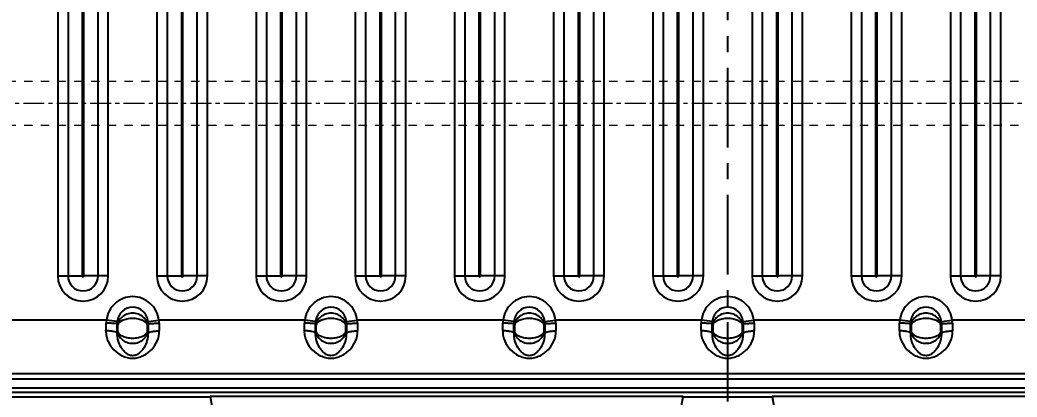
# Model space of a CAD drawing. Header units: millimetres. Extents: x 4797 to 6967, y -10922 to -3169.
# Drawn here: x 5424.9 to 5606.8, y -5954.5 to -5885.8 of the extents above; entities that cross this region are included whole.
import ezdxf

# ---------------------------------------------------------------- set-up
doc = ezdxf.new("R2010")
doc.units = ezdxf.units.MM
doc.header["$LTSCALE"] = 16.335
doc.header["$PDMODE"] = 3
doc.header["$PDSIZE"] = 0.3125
doc.linetypes.add('CENTER', pattern=[0.6, 0.375, -0.075, 0.075, -0.075])
doc.linetypes.add('HIDDEN', pattern=[0.2, 0.1, -0.1])
doc.layers.get('0').update_dxf_attribs({"linetype": 'CONTINUOUS'})
doc.layers.get('Defpoints').update_dxf_attribs({"linetype": 'CONTINUOUS'})
doc.layers.add('cool', color=153, linetype='HIDDEN', lineweight=9)
doc.styles.get("Standard").update_dxf_attribs({"font": 'txt', "width": 0.8})
doc.dimstyles.new('ISO-25', dxfattribs={"dimtxt": 8, "dimasz": 6, "dimexe": 0, "dimexo": 0, "dimgap": 0, "dimtad": 1, "dimdsep": 46, "dimtxsty": 'Standard', "dimcen": 0, "dimclrd": 4, "dimclre": 4, "dimclrt": 6, "dimazin": 0, "dimtfac": 1, "dimtofl": 0, "dimtmove": 0, "dimatfit": 3, "dimfxl": 0, "dimarcsym": 0})

# ---------------------------------------------------------------- blocks, each defined once
blk = doc.blocks.new('147')
at = {"layer": 'cool', "ltscale": 0.932966}
for p, q in [((229.57, -3849.57), (-211.77, -3849.57)), ((229.57, -3857.57), (-211.77, -3857.57))]:
    blk.add_line(p, q, dxfattribs=at)
at = {"layer": 'cool', "color": 1, "linetype": 'CENTER', "ltscale": 0.621977}
blk.add_line((243.9, -3853.57), (-226.1, -3853.57), dxfattribs=at)
blk = doc.blocks.new('*D149')
at = {"color": 4, "lineweight": -2}
for p, q in [((5580.38, -5964.99), (5770.74, -5964.99)), ((5770.74, -5964.99), (5782.74, -5966.99)), ((5782.74, -5966.99), (5805.14, -5966.99))]:
    blk.add_line(p, q, dxfattribs=at)
at = {"layer": 'Defpoints', "color": 0}
for p in [(5553.98, -5857.99), (5580.38, -5964.99), (5794.74, -5966.99)]:
    blk.add_point(p, dxfattribs=at)
at = {"color": 6, "insert": (5799.94, -5963.99), "char_height": 6, "attachment_point": 5}
blk.add_mtext('107', dxfattribs=at)
blk = doc.blocks.new('*D211')
at = {"color": 4, "lineweight": -2}
blk.add_line((5741.1, -5982.99), (5805.94, -5982.99), dxfattribs=at)
at = {"layer": 'Defpoints', "color": 0}
for p in [(5553.98, -5857.99), (5741.1, -5982.99), (5794.74, -5982.99)]:
    blk.add_point(p, dxfattribs=at)
at = {"color": 6, "insert": (5800.34, -5979.99), "char_height": 6, "attachment_point": 5}
blk.add_mtext('125', dxfattribs=at)
blk = doc.blocks.new('*D212')
at = {"color": 4, "lineweight": -2}
blk.add_line((5767.78, -6017.99), (5805.14, -6017.99), dxfattribs=at)
at = {"layer": 'Defpoints', "color": 0}
for p in [(5553.98, -5857.99), (5767.78, -6017.99), (5794.74, -6017.99)]:
    blk.add_point(p, dxfattribs=at)
at = {"color": 6, "insert": (5799.94, -6014.99), "char_height": 6, "attachment_point": 5}
blk.add_mtext('160', dxfattribs=at)
blk = doc.blocks.new('*D150')
at = {"color": 4, "lineweight": -2}
blk.add_line((5553.98, -6028.41), (5553.98, -6056.21), dxfattribs=at)
at = {"layer": 'Defpoints', "color": 0}
for p in [(5553.98, -5857.99), (5553.98, -6028.41), (5553.98, -6053.81)]:
    blk.add_point(p, dxfattribs=at)
at = {"color": 6, "insert": (5550.98, -6055.01), "char_height": 6, "attachment_point": 5, "rotation": 90}
blk.add_mtext('0', dxfattribs=at)
blk = doc.blocks.new('*D151')
at = {"color": 4, "lineweight": -2}
blk.add_line((5575.98, -5969.39), (5575.98, -6061.81), dxfattribs=at)
at = {"layer": 'Defpoints', "color": 0}
for p in [(5553.98, -5857.99), (5575.98, -5969.39), (5575.98, -6053.81)]:
    blk.add_point(p, dxfattribs=at)
at = {"color": 6, "insert": (5572.98, -6057.81), "char_height": 6, "attachment_point": 5, "rotation": 90}
blk.add_mtext('22', dxfattribs=at)
blk = doc.blocks.new('*D152')
at = {"color": 4, "lineweight": -2}
blk.add_line((5635.98, -5969.39), (5635.98, -6061.81), dxfattribs=at)
at = {"layer": 'Defpoints', "color": 0}
for p in [(5553.98, -5857.99), (5635.98, -5969.39), (5635.98, -6053.81)]:
    blk.add_point(p, dxfattribs=at)
at = {"color": 6, "insert": (5632.98, -6057.81), "char_height": 6, "attachment_point": 5, "rotation": 90}
blk.add_mtext('82', dxfattribs=at)
blk = doc.blocks.new('*D153')
at = {"color": 4, "lineweight": -2}
blk.add_line((5703.98, -5967.89), (5703.98, -6064.21), dxfattribs=at)
at = {"layer": 'Defpoints', "color": 0}
for p in [(5553.98, -5857.99), (5703.98, -5967.89), (5703.98, -6053.81)]:
    blk.add_point(p, dxfattribs=at)
at = {"color": 6, "insert": (5700.98, -6059.01), "char_height": 6, "attachment_point": 5, "rotation": 90}
blk.add_mtext('150', dxfattribs=at)
blk = doc.blocks.new('*D213')
at = {"color": 4, "lineweight": -2}
blk.add_line((5758.98, -6014.88), (5758.98, -6065.81), dxfattribs=at)
at = {"layer": 'Defpoints', "color": 0}
for p in [(5553.98, -5857.99), (5758.98, -6014.88), (5758.98, -6053.81)]:
    blk.add_point(p, dxfattribs=at)
at = {"color": 6, "insert": (5755.98, -6059.81), "char_height": 6, "attachment_point": 5, "rotation": 90}
blk.add_mtext('205', dxfattribs=at)
blk = doc.blocks.new('*D172')
at = {"color": 4, "lineweight": -2}
blk.add_line((5342.38, -5900.99), (5305.23, -5900.99), dxfattribs=at)
at = {"layer": 'Defpoints', "color": 0}
for p in [(5553.98, -5857.99), (5313.23, -5900.99), (5342.38, -5900.99)]:
    blk.add_point(p, dxfattribs=at)
at = {"color": 6, "insert": (5309.23, -5897.99), "char_height": 6, "attachment_point": 5}
blk.add_mtext('43', dxfattribs=at)
blk = doc.blocks.new('*D173')
at = {"color": 4, "lineweight": -2}
blk.add_line((5373.08, -5927.99), (5306.03, -5927.99), dxfattribs=at)
at = {"layer": 'Defpoints', "color": 0}
for p in [(5553.98, -5857.99), (5313.23, -5927.99), (5373.08, -5927.99)]:
    blk.add_point(p, dxfattribs=at)
at = {"color": 6, "insert": (5309.63, -5924.99), "char_height": 6, "attachment_point": 5}
blk.add_mtext('70', dxfattribs=at)
blk = doc.blocks.new('*D174')
at = {"color": 4, "lineweight": -2}
for p, q in [((5337.23, -5964.99), (5325.23, -5966.99)), ((5527.58, -5964.99), (5337.23, -5964.99)), ((5325.23, -5966.99), (5302.83, -5966.99))]:
    blk.add_line(p, q, dxfattribs=at)
at = {"layer": 'Defpoints', "color": 0}
for p in [(5553.98, -5857.99), (5527.58, -5964.99), (5313.23, -5966.99)]:
    blk.add_point(p, dxfattribs=at)
at = {"color": 6, "insert": (5308.03, -5963.99), "char_height": 6, "attachment_point": 5}
blk.add_mtext('107', dxfattribs=at)
blk = doc.blocks.new('*D175')
at = {"color": 4, "lineweight": -2}
blk.add_line((5366.87, -5982.99), (5302.03, -5982.99), dxfattribs=at)
at = {"layer": 'Defpoints', "color": 0}
for p in [(5553.98, -5857.99), (5313.23, -5982.99), (5366.87, -5982.99)]:
    blk.add_point(p, dxfattribs=at)
at = {"color": 6, "insert": (5307.63, -5979.99), "char_height": 6, "attachment_point": 5}
blk.add_mtext('125', dxfattribs=at)
blk = doc.blocks.new('*D176')
at = {"color": 4, "lineweight": -2}
blk.add_line((5340.18, -6017.99), (5302.83, -6017.99), dxfattribs=at)
at = {"layer": 'Defpoints', "color": 0}
for p in [(5553.98, -5857.99), (5313.23, -6017.99), (5340.18, -6017.99)]:
    blk.add_point(p, dxfattribs=at)
at = {"color": 6, "insert": (5308.03, -6014.99), "char_height": 6, "attachment_point": 5}
blk.add_mtext('160', dxfattribs=at)
blk = doc.blocks.new('*D177')
at = {"color": 4, "lineweight": -2}
for p, q in [((5531.98, -5969.39), (5531.98, -6029.81)), ((5531.98, -6029.81), (5531.98, -6041.81)), ((5531.98, -6041.81), (5531.98, -6061.81))]:
    blk.add_line(p, q, dxfattribs=at)
at = {"layer": 'Defpoints', "color": 0}
for p in [(5553.98, -5857.99), (5531.98, -5969.39), (5531.98, -6053.81)]:
    blk.add_point(p, dxfattribs=at)
at = {"color": 6, "insert": (5528.98, -6057.81), "char_height": 6, "attachment_point": 5, "rotation": 90}
blk.add_mtext('22', dxfattribs=at)
blk = doc.blocks.new('*D178')
at = {"color": 4, "lineweight": -2}
for p, q in [((5471.98, -5969.39), (5471.98, -6029.81)), ((5471.98, -6029.81), (5471.98, -6041.81)), ((5471.98, -6041.81), (5471.98, -6061.81))]:
    blk.add_line(p, q, dxfattribs=at)
at = {"layer": 'Defpoints', "color": 0}
for p in [(5553.98, -5857.99), (5471.98, -5969.39), (5471.98, -6053.81)]:
    blk.add_point(p, dxfattribs=at)
at = {"color": 6, "insert": (5468.98, -6057.81), "char_height": 6, "attachment_point": 5, "rotation": 90}
blk.add_mtext('82', dxfattribs=at)
blk = doc.blocks.new('*D179')
at = {"color": 4, "lineweight": -2}
blk.add_line((5403.98, -5967.89), (5403.98, -6064.21), dxfattribs=at)
at = {"layer": 'Defpoints', "color": 0}
for p in [(5553.98, -5857.99), (5403.98, -5967.89), (5403.98, -6053.81)]:
    blk.add_point(p, dxfattribs=at)
at = {"color": 6, "insert": (5400.98, -6059.01), "char_height": 6, "attachment_point": 5, "rotation": 90}
blk.add_mtext('150', dxfattribs=at)
blk = doc.blocks.new('*D180')
at = {"color": 4, "lineweight": -2}
for p, q in [((5377.48, -5887.39), (5377.48, -6029.81)), ((5377.48, -6029.81), (5375.98, -6041.81)), ((5375.98, -6041.81), (5375.98, -6071.41))]:
    blk.add_line(p, q, dxfattribs=at)
at = {"layer": 'Defpoints', "color": 0}
for p in [(5553.98, -5857.99), (5377.48, -5887.39), (5375.98, -6053.81)]:
    blk.add_point(p, dxfattribs=at)
at = {"color": 6, "insert": (5372.98, -6062.61), "char_height": 6, "attachment_point": 5, "rotation": 90}
blk.add_mtext('176.5', dxfattribs=at)
blk = doc.blocks.new('*D181')
at = {"color": 4, "lineweight": -2}
blk.add_line((5348.98, -6014.88), (5348.98, -6065.81), dxfattribs=at)
at = {"layer": 'Defpoints', "color": 0}
for p in [(5553.98, -5857.99), (5348.98, -6014.88), (5348.98, -6053.81)]:
    blk.add_point(p, dxfattribs=at)
at = {"color": 6, "insert": (5345.98, -6059.81), "char_height": 6, "attachment_point": 5, "rotation": 90}
blk.add_mtext('205', dxfattribs=at)
blk = doc.blocks.new('*D182')
at = {"color": 4, "lineweight": -2}
for p, q in [((5325.05, -5954.47), (5296.25, -5954.47)), ((5337.05, -5963.49), (5325.05, -5954.47)), ((5399.58, -5963.49), (5337.05, -5963.49))]:
    blk.add_line(p, q, dxfattribs=at)
at = {"layer": 'Defpoints', "color": 0}
for p in [(5553.98, -5857.99), (5313.05, -5954.47), (5399.58, -5963.49)]:
    blk.add_point(p, dxfattribs=at)
at = {"color": 6, "insert": (5304.65, -5951.47), "char_height": 6, "attachment_point": 5}
blk.add_mtext('105.5', dxfattribs=at)
blk = doc.blocks.new('*D183')
at = {"color": 4, "lineweight": -2}
for p, q in [((5771.06, -5963.49), (5783.06, -5957.64)), ((5783.06, -5957.64), (5811.86, -5957.64)), ((5708.38, -5963.49), (5771.06, -5963.49))]:
    blk.add_line(p, q, dxfattribs=at)
at = {"layer": 'Defpoints', "color": 0}
for p in [(5553.98, -5857.99), (5795.06, -5957.64), (5708.38, -5963.49)]:
    blk.add_point(p, dxfattribs=at)
at = {"color": 6, "insert": (5803.46, -5954.64), "char_height": 6, "attachment_point": 5}
blk.add_mtext('105.5', dxfattribs=at)
blk = doc.blocks.new('*D200')
at = {"color": 4, "lineweight": -2}
blk.add_line((5765.59, -5900.99), (5802.74, -5900.99), dxfattribs=at)
at = {"layer": 'Defpoints', "color": 0}
for p in [(5553.98, -5857.99), (5765.59, -5900.99), (5794.74, -5900.99)]:
    blk.add_point(p, dxfattribs=at)
at = {"color": 6, "insert": (5798.74, -5897.99), "char_height": 6, "attachment_point": 5}
blk.add_mtext('43', dxfattribs=at)
blk = doc.blocks.new('*D201')
at = {"color": 4, "lineweight": -2}
blk.add_line((5734.88, -5927.99), (5801.94, -5927.99), dxfattribs=at)
at = {"layer": 'Defpoints', "color": 0}
for p in [(5553.98, -5857.99), (5734.88, -5927.99), (5794.74, -5927.99)]:
    blk.add_point(p, dxfattribs=at)
at = {"color": 6, "insert": (5798.34, -5924.99), "char_height": 6, "attachment_point": 5}
blk.add_mtext('70', dxfattribs=at)
blk = doc.blocks.new('*D202')
at = {"color": 4, "lineweight": -2}
for p, q in [((5730.48, -5887.39), (5730.48, -6029.81)), ((5730.48, -6029.81), (5731.98, -6041.81)), ((5731.98, -6041.81), (5731.98, -6071.41))]:
    blk.add_line(p, q, dxfattribs=at)
at = {"layer": 'Defpoints', "color": 0}
for p in [(5553.98, -5857.99), (5730.48, -5887.39), (5731.98, -6053.81)]:
    blk.add_point(p, dxfattribs=at)
at = {"color": 6, "insert": (5728.98, -6062.61), "char_height": 6, "attachment_point": 5, "rotation": 90}
blk.add_mtext('176.5', dxfattribs=at)

msp = doc.modelspace()

# ---------------------------------------------------------------- linework, layer by layer
at = {"color": 1, "linetype": 'CENTER', "ltscale": 2.363515}
msp.add_line((5553.984, -6047.99), (5553.984, -5667.99), dxfattribs=at)
at = {"color": 7, "linetype": 'Continuous'}
for p, q in [((5431.793, -5788.732), (5431.793, -5932.447)), ((5433.658, -5788.732), (5433.658, -5932.447)), ((5436.256, -5788.732), (5436.256, -5932.447)), ((5436.543, -5932.447), (5436.543, -5788.732)), ((5439.141, -5932.447), (5439.141, -5788.732)), ((5441.005, -5932.447), (5441.005, -5788.732)), ((5449.883, -5788.732), (5449.883, -5932.447)), ((5451.748, -5788.732), (5451.748, -5932.447)), ((5454.346, -5788.732), (5454.346, -5932.447)), ((5454.633, -5932.447), (5454.633, -5788.732)), ((5457.231, -5932.447), (5457.231, -5788.732)), ((5459.095, -5932.447), (5459.095, -5788.732)), ((5467.973, -5788.732), (5467.973, -5932.447)), ((5469.838, -5788.732), (5469.838, -5932.447)), ((5472.436, -5788.732), (5472.436, -5932.447)), ((5472.723, -5932.447), (5472.723, -5788.732)), ((5475.321, -5932.447), (5475.321, -5788.732)), ((5477.185, -5932.447), (5477.185, -5788.732)), ((5486.063, -5788.732), (5486.063, -5932.447)), ((5487.928, -5788.732), (5487.928, -5932.447)), ((5490.526, -5788.732), (5490.526, -5932.447)), ((5490.813, -5932.447), (5490.813, -5788.732)), ((5493.411, -5932.447), (5493.411, -5788.732)), ((5495.275, -5932.447), (5495.275, -5788.732)), ((5504.153, -5788.732), (5504.153, -5932.447)), ((5506.018, -5788.732), (5506.018, -5932.447)), ((5508.616, -5788.732), (5508.616, -5932.447)), ((5508.903, -5932.447), (5508.903, -5788.732)), ((5511.501, -5932.447), (5511.501, -5788.732)), ((5513.365, -5932.447), (5513.365, -5788.732)), ((5522.243, -5788.732), (5522.243, -5932.447)), ((5524.108, -5788.732), (5524.108, -5932.447)), ((5526.706, -5788.732), (5526.706, -5932.447)), ((5526.993, -5932.447), (5526.993, -5788.732)), ((5529.591, -5932.447), (5529.591, -5788.732)), ((5531.455, -5932.447), (5531.455, -5788.732)), ((5540.333, -5788.732), (5540.333, -5932.447)), ((5542.198, -5788.732), (5542.198, -5932.447)), ((5544.796, -5788.732), (5544.796, -5932.447)), ((5545.083, -5932.447), (5545.083, -5788.732)), ((5547.681, -5932.447), (5547.681, -5788.732)), ((5549.545, -5932.447), (5549.545, -5788.732)), ((5558.423, -5788.732), (5558.423, -5932.447)), ((5560.288, -5788.732), (5560.288, -5932.447)), ((5562.886, -5788.732), (5562.886, -5932.447)), ((5563.173, -5932.447), (5563.173, -5788.732)), ((5565.771, -5932.447), (5565.771, -5788.732)), ((5567.635, -5932.447), (5567.635, -5788.732)), ((5576.513, -5788.732), (5576.513, -5932.447)), ((5578.378, -5788.732), (5578.378, -5932.447)), ((5580.976, -5788.732), (5580.976, -5932.447)), ((5581.263, -5932.447), (5581.263, -5788.732)), ((5583.861, -5932.447), (5583.861, -5788.732)), ((5585.725, -5932.447), (5585.725, -5788.732)), ((5594.603, -5788.732), (5594.603, -5932.447)), ((5596.468, -5788.732), (5596.468, -5932.447)), ((5599.066, -5788.732), (5599.066, -5932.447)), ((5599.353, -5932.447), (5599.353, -5788.732)), ((5601.951, -5932.447), (5601.951, -5788.732)), ((5603.815, -5932.447), (5603.815, -5788.732)), ((5431.793, -5932.447), (5436.256, -5932.447)), ((5441.005, -5932.447), (5436.543, -5932.447)), ((5449.883, -5932.447), (5454.346, -5932.447)), ((5459.095, -5932.447), (5454.633, -5932.447)), ((5467.973, -5932.447), (5472.436, -5932.447)), ((5477.185, -5932.447), (5472.723, -5932.447)), ((5486.063, -5932.447), (5490.526, -5932.447)), ((5495.275, -5932.447), (5490.813, -5932.447)), ((5504.153, -5932.447), (5508.616, -5932.447)), ((5513.365, -5932.447), (5508.903, -5932.447)), ((5522.243, -5932.447), (5526.706, -5932.447)), ((5531.455, -5932.447), (5526.993, -5932.447)), ((5540.333, -5932.447), (5544.796, -5932.447)), ((5549.545, -5932.447), (5545.083, -5932.447)), ((5558.423, -5932.447), (5562.886, -5932.447)), ((5567.635, -5932.447), (5563.173, -5932.447)), ((5576.513, -5932.447), (5580.976, -5932.447)), ((5585.725, -5932.447), (5581.263, -5932.447)), ((5594.603, -5932.447), (5599.066, -5932.447)), ((5603.815, -5932.447), (5599.353, -5932.447)), ((5440.652, -5940.514), (5404.458, -5940.514)), ((5442.63, -5940.78), (5440.652, -5940.514)), ((5442.713, -5941.474), (5442.607, -5941.19)), ((5442.713, -5941.474), (5442.713, -5942.515)), ((5448.281, -5941.19), (5448.176, -5941.474)), ((5448.176, -5942.515), (5448.176, -5941.474)), ((5448.258, -5940.78), (5450.237, -5940.514)), ((5476.832, -5940.514), (5450.237, -5940.514)), ((5478.81, -5940.78), (5476.832, -5940.514)), ((5478.893, -5941.474), (5478.787, -5941.19)), ((5478.893, -5941.474), (5478.893, -5942.515)), ((5484.461, -5941.19), (5484.356, -5941.474)), ((5484.356, -5942.515), (5484.356, -5941.474)), ((5484.438, -5940.78), (5486.417, -5940.514)), ((5513.012, -5940.514), (5486.417, -5940.514)), ((5514.99, -5940.78), (5513.012, -5940.514)), ((5515.073, -5941.474), (5514.967, -5941.19)), ((5515.073, -5941.474), (5515.073, -5942.515)), ((5520.641, -5941.19), (5520.536, -5941.474)), ((5520.536, -5942.515), (5520.536, -5941.474)), ((5520.618, -5940.78), (5522.597, -5940.514)), ((5549.192, -5940.514), (5522.597, -5940.514)), ((5551.17, -5940.78), (5549.192, -5940.514)), ((5551.253, -5941.474), (5551.147, -5941.19)), ((5551.253, -5941.474), (5551.253, -5942.515)), ((5556.821, -5941.19), (5556.716, -5941.474)), ((5556.716, -5942.515), (5556.716, -5941.474)), ((5556.798, -5940.78), (5558.777, -5940.514)), ((5585.372, -5940.514), (5558.777, -5940.514)), ((5587.35, -5940.78), (5585.372, -5940.514)), ((5587.433, -5941.474), (5587.327, -5941.19)), ((5587.433, -5941.474), (5587.433, -5942.515)), ((5593.001, -5941.19), (5592.896, -5941.474)), ((5592.896, -5942.515), (5592.896, -5941.474)), ((5592.978, -5940.78), (5594.957, -5940.514)), ((5621.552, -5940.514), (5594.957, -5940.514)), ((5442.589, -5942.848), (5442.713, -5942.515)), ((5448.176, -5942.515), (5448.3, -5942.848)), ((5478.769, -5942.848), (5478.893, -5942.515)), ((5484.356, -5942.515), (5484.48, -5942.848)), ((5514.949, -5942.848), (5515.073, -5942.515)), ((5520.536, -5942.515), (5520.66, -5942.848)), ((5551.129, -5942.848), (5551.253, -5942.515)), ((5556.716, -5942.515), (5556.84, -5942.848)), ((5587.309, -5942.848), (5587.433, -5942.515)), ((5592.896, -5942.515), (5593.02, -5942.848)), ((5411.402, -5950.222), (5696.567, -5950.222)), ((5696.013, -5951.266), (5411.956, -5951.266)), ((5411.956, -5952.859), (5696.013, -5952.859)), ((5696.576, -5953.697), (5411.392, -5953.697)), ((5411.484, -5954.493), (5459.602, -5954.493)), ((5459.59, -5954.422), (5460.62, -5960.267)), ((5545.878, -5954.422), (5459.59, -5954.422)), ((5544.848, -5960.267), (5545.878, -5954.422)), ((5545.866, -5954.493), (5562.103, -5954.493)), ((5648.379, -5954.422), (5562.09, -5954.422)), ((5562.09, -5954.422), (5563.121, -5960.267))]:
    msp.add_line(p, q, dxfattribs=at)
for centre, radius, start, end in [((5436.399, -5932.447), 4.606, 180, 360), ((5436.399, -5932.447), 2.741, 180, 0), ((5436.399, -5932.447), 0.144, 180, 0), ((5454.489, -5932.447), 4.606, 180, 360), ((5454.489, -5932.447), 2.741, 180, 0), ((5454.489, -5932.447), 0.144, 180, 0), ((5472.579, -5932.447), 4.606, 180, 360), ((5472.579, -5932.447), 2.741, 180, 0), ((5472.579, -5932.447), 0.144, 180, 0), ((5490.669, -5932.447), 4.606, 180, 360), ((5490.669, -5932.447), 2.741, 180, 0), ((5490.669, -5932.447), 0.144, 180, 0), ((5508.759, -5932.447), 4.606, 180, 360), ((5508.759, -5932.447), 2.741, 180, 0), ((5508.759, -5932.447), 0.144, 180, 0), ((5526.849, -5932.447), 4.606, 180, 360), ((5526.849, -5932.447), 2.741, 180, 0), ((5526.849, -5932.447), 0.144, 180, 0), ((5544.939, -5932.447), 4.606, 180, 360), ((5544.939, -5932.447), 2.741, 180, 0), ((5544.939, -5932.447), 0.144, 180, 0), ((5563.029, -5932.447), 4.606, 180, 360), ((5563.029, -5932.447), 2.741, 180, 0), ((5563.029, -5932.447), 0.144, 180, 0), ((5581.119, -5932.447), 4.606, 180, 360), ((5581.119, -5932.447), 2.741, 180, 0), ((5581.119, -5932.447), 0.144, 180, 0), ((5599.209, -5932.447), 4.606, 180, 360), ((5599.209, -5932.447), 2.741, 180, 0), ((5599.209, -5932.447), 0.144, 180, 0), ((5347.356, -5940.534), 93.25, 358.81693, 359.66604), ((5444.273, -5941.102), 3.668, 170.78524, 179.62607), ((5308.432, -5940.539), 134.177, 359.01385, 359.72197), ((5445.987, -5941.174), 3.38, 173.3061, 180.26867), ((5444.899, -5941.175), 3.383, 359.73438, 6.6916), ((5582.466, -5940.539), 134.186, 180.27806, 180.98612), ((5446.614, -5941.102), 3.669, 0.37559, 9.2131), ((5543.539, -5940.534), 93.257, 180.33394, 181.18298), ((5383.536, -5940.534), 93.25, 358.81693, 359.66604), ((5480.453, -5941.102), 3.668, 170.78524, 179.62607), ((5344.612, -5940.539), 134.177, 359.01385, 359.72197), ((5482.167, -5941.174), 3.38, 173.3061, 180.26867), ((5481.079, -5941.175), 3.383, 359.73438, 6.6916), ((5618.646, -5940.539), 134.186, 180.27806, 180.98612), ((5482.794, -5941.102), 3.669, 0.37559, 9.2131), ((5579.719, -5940.534), 93.257, 180.33394, 181.18298), ((5419.716, -5940.534), 93.25, 358.81693, 359.66604), ((5516.633, -5941.102), 3.668, 170.78524, 179.62607), ((5380.792, -5940.539), 134.177, 359.01385, 359.72197), ((5518.347, -5941.174), 3.38, 173.3061, 180.26867), ((5517.259, -5941.175), 3.383, 359.73438, 6.6916), ((5654.826, -5940.539), 134.186, 180.27806, 180.98612), ((5518.974, -5941.102), 3.669, 0.37559, 9.2131), ((5615.899, -5940.534), 93.257, 180.33394, 181.18298), ((5455.896, -5940.534), 93.25, 358.81693, 359.66604), ((5552.813, -5941.102), 3.668, 170.78524, 179.62607), ((5416.972, -5940.539), 134.177, 359.01385, 359.72197), ((5554.527, -5941.174), 3.38, 173.3061, 180.26867), ((5553.439, -5941.175), 3.383, 359.73438, 6.6916), ((5691.006, -5940.539), 134.186, 180.27806, 180.98612), ((5555.154, -5941.102), 3.669, 0.37559, 9.2131), ((5652.079, -5940.534), 93.257, 180.33394, 181.18298), ((5492.076, -5940.534), 93.25, 358.81693, 359.66604), ((5588.993, -5941.102), 3.668, 170.78524, 179.62607), ((5453.152, -5940.539), 134.177, 359.01385, 359.72197), ((5590.707, -5941.174), 3.38, 173.3061, 180.26867), ((5589.619, -5941.175), 3.383, 359.73438, 6.6916), ((5727.186, -5940.539), 134.186, 180.27806, 180.98612), ((5591.334, -5941.102), 3.669, 0.37559, 9.2131), ((5688.259, -5940.534), 93.257, 180.33394, 181.18298)]:
    msp.add_arc(centre, radius, start, end, dxfattribs=at)
for points, knots in [([(5450.237, -5940.514), (5450.159, -5939.937), (5449.8, -5938.801), (5448.715, -5937.389), (5447.199, -5936.448), (5445.444, -5936.115), (5443.689, -5936.448), (5442.173, -5937.389), (5441.088, -5938.801), (5440.73, -5939.937), (5440.652, -5940.514)], [0, 0, 0, 0, 0.125044, 0.2500445, 0.3750406, 0.5000226, 0.6249987, 0.7499874, 0.8749709, 1, 1, 1, 1]), ([(5486.417, -5940.514), (5486.339, -5939.937), (5485.98, -5938.801), (5484.895, -5937.389), (5483.379, -5936.448), (5481.624, -5936.115), (5479.869, -5936.448), (5478.353, -5937.389), (5477.268, -5938.801), (5476.91, -5939.937), (5476.832, -5940.514)], [0, 0, 0, 0, 0.125044, 0.2500445, 0.3750406, 0.5000226, 0.6249987, 0.7499874, 0.8749709, 1, 1, 1, 1]), ([(5522.597, -5940.514), (5522.519, -5939.937), (5522.16, -5938.801), (5521.075, -5937.389), (5519.559, -5936.448), (5517.804, -5936.115), (5516.049, -5936.448), (5514.533, -5937.389), (5513.448, -5938.801), (5513.09, -5939.937), (5513.012, -5940.514)], [0, 0, 0, 0, 0.125044, 0.2500445, 0.3750406, 0.5000226, 0.6249987, 0.7499874, 0.8749709, 1, 1, 1, 1]), ([(5558.777, -5940.514), (5558.699, -5939.937), (5558.34, -5938.801), (5557.255, -5937.389), (5555.739, -5936.448), (5553.984, -5936.115), (5552.229, -5936.448), (5550.713, -5937.389), (5549.628, -5938.801), (5549.27, -5939.937), (5549.192, -5940.514)], [0, 0, 0, 0, 0.125044, 0.2500445, 0.3750406, 0.5000226, 0.6249987, 0.7499874, 0.8749709, 1, 1, 1, 1]), ([(5594.957, -5940.514), (5594.879, -5939.937), (5594.52, -5938.801), (5593.435, -5937.389), (5591.919, -5936.448), (5590.164, -5936.115), (5588.409, -5936.448), (5586.893, -5937.389), (5585.808, -5938.801), (5585.45, -5939.937), (5585.372, -5940.514)], [0, 0, 0, 0, 0.125044, 0.2500445, 0.3750406, 0.5000226, 0.6249987, 0.7499874, 0.8749709, 1, 1, 1, 1]), ([(5448.258, -5940.78), (5448.178, -5940.091), (5447.541, -5938.723), (5445.444, -5937.847), (5443.348, -5938.723), (5442.711, -5940.091), (5442.63, -5940.78)], [0, 0, 0, 0, 0.2520719, 0.499998, 0.7479241, 1, 1, 1, 1]), ([(5484.438, -5940.78), (5484.358, -5940.091), (5483.721, -5938.723), (5481.624, -5937.847), (5479.528, -5938.723), (5478.891, -5940.091), (5478.81, -5940.78)], [0, 0, 0, 0, 0.2520719, 0.499998, 0.7479241, 1, 1, 1, 1]), ([(5520.618, -5940.78), (5520.538, -5940.091), (5519.901, -5938.723), (5517.804, -5937.847), (5515.708, -5938.723), (5515.071, -5940.091), (5514.99, -5940.78)], [0, 0, 0, 0, 0.2520719, 0.499998, 0.7479241, 1, 1, 1, 1]), ([(5556.798, -5940.78), (5556.718, -5940.091), (5556.081, -5938.723), (5553.984, -5937.847), (5551.888, -5938.723), (5551.251, -5940.091), (5551.17, -5940.78)], [0, 0, 0, 0, 0.2520719, 0.499998, 0.7479241, 1, 1, 1, 1]), ([(5592.978, -5940.78), (5592.898, -5940.091), (5592.261, -5938.723), (5590.164, -5937.847), (5588.068, -5938.723), (5587.431, -5940.091), (5587.35, -5940.78)], [0, 0, 0, 0, 0.2520719, 0.499998, 0.7479241, 1, 1, 1, 1]), ([(5448.176, -5941.474), (5448.155, -5941.192), (5447.985, -5940.608), (5447.385, -5939.877), (5446.499, -5939.375), (5445.443, -5939.196), (5444.388, -5939.376), (5443.502, -5939.878), (5442.903, -5940.609), (5442.734, -5941.192), (5442.713, -5941.474)], [0, 0, 0, 0, 0.1106501, 0.2297623, 0.3605063, 0.5001503, 0.6397285, 0.7704222, 0.8894202, 1, 1, 1, 1]), ([(5484.356, -5941.474), (5484.335, -5941.192), (5484.165, -5940.608), (5483.565, -5939.877), (5482.679, -5939.375), (5481.623, -5939.196), (5480.568, -5939.376), (5479.682, -5939.878), (5479.083, -5940.609), (5478.914, -5941.192), (5478.893, -5941.474)], [0, 0, 0, 0, 0.1106501, 0.2297623, 0.3605063, 0.5001503, 0.6397285, 0.7704222, 0.8894202, 1, 1, 1, 1]), ([(5520.536, -5941.474), (5520.515, -5941.192), (5520.345, -5940.608), (5519.745, -5939.877), (5518.859, -5939.375), (5517.803, -5939.196), (5516.748, -5939.376), (5515.862, -5939.878), (5515.263, -5940.609), (5515.094, -5941.192), (5515.073, -5941.474)], [0, 0, 0, 0, 0.1106501, 0.2297623, 0.3605063, 0.5001503, 0.6397285, 0.7704222, 0.8894202, 1, 1, 1, 1]), ([(5556.716, -5941.474), (5556.695, -5941.192), (5556.525, -5940.608), (5555.925, -5939.877), (5555.039, -5939.375), (5553.983, -5939.196), (5552.928, -5939.376), (5552.042, -5939.878), (5551.443, -5940.609), (5551.274, -5941.192), (5551.253, -5941.474)], [0, 0, 0, 0, 0.1106501, 0.2297623, 0.3605063, 0.5001503, 0.6397285, 0.7704222, 0.8894202, 1, 1, 1, 1]), ([(5592.896, -5941.474), (5592.875, -5941.192), (5592.705, -5940.608), (5592.105, -5939.877), (5591.219, -5939.375), (5590.163, -5939.196), (5589.108, -5939.376), (5588.222, -5939.878), (5587.623, -5940.609), (5587.454, -5941.192), (5587.433, -5941.474)], [0, 0, 0, 0, 0.1106501, 0.2297623, 0.3605063, 0.5001503, 0.6397285, 0.7704222, 0.8894202, 1, 1, 1, 1]), ([(5442.607, -5941.19), (5442.588, -5941.178), (5442.52, -5941.167), (5442.392, -5941.146), (5442.197, -5941.129), (5441.831, -5941.104), (5441.293, -5941.086), (5440.84, -5941.079), (5440.605, -5941.078)], [0, 0, 0, 0, 0.0334406, 0.0995097, 0.1968572, 0.3238146, 0.6480197, 1, 1, 1, 1]), ([(5448.176, -5941.474), (5448.107, -5941.081), (5447.444, -5940.571), (5446.458, -5940.28), (5445.445, -5940.176), (5444.432, -5940.28), (5443.445, -5940.571), (5442.782, -5941.081), (5442.713, -5941.474)], [0, 0, 0, 0, 0.1894105, 0.3331197, 0.4999134, 0.6667395, 0.8105152, 1, 1, 1, 1]), ([(5448.281, -5941.19), (5448.3, -5941.178), (5448.368, -5941.167), (5448.497, -5941.146), (5448.691, -5941.129), (5449.057, -5941.104), (5449.595, -5941.086), (5450.048, -5941.079), (5450.284, -5941.078)], [0, 0, 0, 0, 0.0334288, 0.0994737, 0.1967945, 0.323733, 0.6479484, 1, 1, 1, 1]), ([(5478.787, -5941.19), (5478.768, -5941.178), (5478.7, -5941.167), (5478.572, -5941.146), (5478.377, -5941.129), (5478.011, -5941.104), (5477.473, -5941.086), (5477.02, -5941.079), (5476.785, -5941.078)], [0, 0, 0, 0, 0.0334406, 0.0995097, 0.1968572, 0.3238146, 0.6480197, 1, 1, 1, 1]), ([(5484.356, -5941.474), (5484.287, -5941.081), (5483.624, -5940.571), (5482.638, -5940.28), (5481.625, -5940.176), (5480.612, -5940.28), (5479.625, -5940.571), (5478.962, -5941.081), (5478.893, -5941.474)], [0, 0, 0, 0, 0.1894105, 0.3331197, 0.4999134, 0.6667395, 0.8105152, 1, 1, 1, 1]), ([(5484.461, -5941.19), (5484.48, -5941.178), (5484.548, -5941.167), (5484.677, -5941.146), (5484.871, -5941.129), (5485.237, -5941.104), (5485.775, -5941.086), (5486.228, -5941.079), (5486.464, -5941.078)], [0, 0, 0, 0, 0.0334288, 0.0994737, 0.1967945, 0.323733, 0.6479484, 1, 1, 1, 1]), ([(5514.967, -5941.19), (5514.948, -5941.178), (5514.88, -5941.167), (5514.752, -5941.146), (5514.557, -5941.129), (5514.191, -5941.104), (5513.653, -5941.086), (5513.2, -5941.079), (5512.965, -5941.078)], [0, 0, 0, 0, 0.0334406, 0.0995097, 0.1968572, 0.3238146, 0.6480197, 1, 1, 1, 1]), ([(5520.536, -5941.474), (5520.467, -5941.081), (5519.804, -5940.571), (5518.818, -5940.28), (5517.805, -5940.176), (5516.792, -5940.28), (5515.805, -5940.571), (5515.142, -5941.081), (5515.073, -5941.474)], [0, 0, 0, 0, 0.1894105, 0.3331197, 0.4999134, 0.6667395, 0.8105152, 1, 1, 1, 1]), ([(5520.641, -5941.19), (5520.66, -5941.178), (5520.728, -5941.167), (5520.857, -5941.146), (5521.051, -5941.129), (5521.417, -5941.104), (5521.955, -5941.086), (5522.408, -5941.079), (5522.644, -5941.078)], [0, 0, 0, 0, 0.0334288, 0.0994737, 0.1967945, 0.323733, 0.6479484, 1, 1, 1, 1]), ([(5551.147, -5941.19), (5551.128, -5941.178), (5551.06, -5941.167), (5550.932, -5941.146), (5550.737, -5941.129), (5550.371, -5941.104), (5549.833, -5941.086), (5549.38, -5941.079), (5549.145, -5941.078)], [0, 0, 0, 0, 0.0334406, 0.0995097, 0.1968572, 0.3238146, 0.6480197, 1, 1, 1, 1]), ([(5556.716, -5941.474), (5556.647, -5941.081), (5555.984, -5940.571), (5554.998, -5940.28), (5553.985, -5940.176), (5552.972, -5940.28), (5551.985, -5940.571), (5551.322, -5941.081), (5551.253, -5941.474)], [0, 0, 0, 0, 0.1894105, 0.3331197, 0.4999134, 0.6667395, 0.8105152, 1, 1, 1, 1]), ([(5556.821, -5941.19), (5556.84, -5941.178), (5556.908, -5941.167), (5557.037, -5941.146), (5557.231, -5941.129), (5557.597, -5941.104), (5558.135, -5941.086), (5558.588, -5941.079), (5558.824, -5941.078)], [0, 0, 0, 0, 0.0334288, 0.0994737, 0.1967945, 0.323733, 0.6479484, 1, 1, 1, 1]), ([(5587.327, -5941.19), (5587.308, -5941.178), (5587.24, -5941.167), (5587.112, -5941.146), (5586.917, -5941.129), (5586.551, -5941.104), (5586.013, -5941.086), (5585.56, -5941.079), (5585.325, -5941.078)], [0, 0, 0, 0, 0.0334406, 0.0995097, 0.1968572, 0.3238146, 0.6480197, 1, 1, 1, 1]), ([(5592.896, -5941.474), (5592.827, -5941.081), (5592.164, -5940.571), (5591.178, -5940.28), (5590.165, -5940.176), (5589.152, -5940.28), (5588.165, -5940.571), (5587.502, -5941.081), (5587.433, -5941.474)], [0, 0, 0, 0, 0.1894105, 0.3331197, 0.4999134, 0.6667395, 0.8105152, 1, 1, 1, 1]), ([(5593.001, -5941.19), (5593.02, -5941.178), (5593.088, -5941.167), (5593.217, -5941.146), (5593.411, -5941.129), (5593.777, -5941.104), (5594.315, -5941.086), (5594.768, -5941.079), (5595.004, -5941.078)], [0, 0, 0, 0, 0.0334288, 0.0994737, 0.1967945, 0.323733, 0.6479484, 1, 1, 1, 1]), ([(5440.586, -5942.459), (5440.569, -5942.788), (5440.644, -5943.445), (5441.049, -5944.657), (5441.944, -5945.982), (5443.233, -5946.932), (5444.445, -5947.381), (5445.447, -5947.501), (5446.448, -5947.378), (5447.371, -5947.039), (5448.183, -5946.541), (5449.121, -5945.717), (5450.03, -5944.391), (5450.318, -5943.106), (5450.302, -5942.459)], [0, 0, 0, 0, 0.0644292, 0.1275638, 0.2491458, 0.3706853, 0.4343489, 0.5003486, 0.5662895, 0.6298656, 0.6912756, 0.7517373, 0.8733385, 1, 1, 1, 1]), ([(5442.589, -5942.848), (5442.576, -5942.82), (5442.511, -5942.765), (5442.3, -5942.663), (5441.883, -5942.562), (5441.278, -5942.488), (5440.823, -5942.463), (5440.586, -5942.459)], [0, 0, 0, 0, 0.0449763, 0.1164087, 0.3412872, 0.6581736, 1, 1, 1, 1]), ([(5442.589, -5942.848), (5442.568, -5943.32), (5442.692, -5944.233), (5443.14, -5945.267), (5443.636, -5945.966), (5444.097, -5946.432), (5444.691, -5946.822), (5445.445, -5947), (5446.199, -5946.821), (5446.793, -5946.432), (5447.253, -5945.966), (5447.748, -5945.266), (5448.196, -5944.233), (5448.32, -5943.32), (5448.3, -5942.849)], [0, 0, 0, 0, 0.1299593, 0.2487908, 0.3066327, 0.3653369, 0.4282164, 0.5001307, 0.5719609, 0.6347555, 0.6934539, 0.7512705, 0.8700796, 1, 1, 1, 1]), ([(5442.713, -5942.515), (5442.734, -5942.798), (5442.903, -5943.381), (5443.503, -5944.112), (5444.39, -5944.615), (5445.445, -5944.794), (5446.5, -5944.614), (5447.386, -5944.111), (5447.985, -5943.381), (5448.155, -5942.798), (5448.176, -5942.515)], [0, 0, 0, 0, 0.1106762, 0.2297924, 0.3605362, 0.5001543, 0.6397154, 0.7704044, 0.8894034, 1, 1, 1, 1]), ([(5442.713, -5942.515), (5442.784, -5942.907), (5443.443, -5943.418), (5444.431, -5943.71), (5445.444, -5943.813), (5446.457, -5943.71), (5447.445, -5943.418), (5448.105, -5942.907), (5448.176, -5942.515)], [0, 0, 0, 0, 0.1893117, 0.3330637, 0.499998, 0.6669331, 0.8106856, 1, 1, 1, 1]), ([(5448.3, -5942.849), (5448.312, -5942.82), (5448.377, -5942.765), (5448.588, -5942.663), (5449.005, -5942.562), (5449.61, -5942.488), (5450.066, -5942.463), (5450.302, -5942.46)], [0, 0, 0, 0, 0.0449831, 0.1164201, 0.3413026, 0.6581853, 1, 1, 1, 1]), ([(5476.766, -5942.459), (5476.749, -5942.788), (5476.824, -5943.445), (5477.229, -5944.657), (5478.124, -5945.982), (5479.413, -5946.932), (5480.625, -5947.381), (5481.627, -5947.501), (5482.628, -5947.378), (5483.551, -5947.039), (5484.363, -5946.541), (5485.301, -5945.717), (5486.21, -5944.391), (5486.498, -5943.106), (5486.482, -5942.459)], [0, 0, 0, 0, 0.0644292, 0.1275638, 0.2491458, 0.3706853, 0.4343489, 0.5003486, 0.5662895, 0.6298656, 0.6912756, 0.7517373, 0.8733385, 1, 1, 1, 1]), ([(5478.769, -5942.848), (5478.756, -5942.82), (5478.691, -5942.765), (5478.48, -5942.663), (5478.063, -5942.562), (5477.458, -5942.488), (5477.003, -5942.463), (5476.766, -5942.459)], [0, 0, 0, 0, 0.0449763, 0.1164087, 0.3412872, 0.6581736, 1, 1, 1, 1]), ([(5478.769, -5942.848), (5478.748, -5943.32), (5478.872, -5944.233), (5479.32, -5945.267), (5479.816, -5945.966), (5480.277, -5946.432), (5480.871, -5946.822), (5481.625, -5947), (5482.379, -5946.821), (5482.973, -5946.432), (5483.433, -5945.966), (5483.928, -5945.266), (5484.376, -5944.233), (5484.5, -5943.32), (5484.48, -5942.849)], [0, 0, 0, 0, 0.1299593, 0.2487908, 0.3066327, 0.3653369, 0.4282164, 0.5001307, 0.5719609, 0.6347555, 0.6934539, 0.7512705, 0.8700796, 1, 1, 1, 1]), ([(5478.893, -5942.515), (5478.914, -5942.798), (5479.083, -5943.381), (5479.683, -5944.112), (5480.57, -5944.615), (5481.625, -5944.794), (5482.68, -5944.614), (5483.566, -5944.111), (5484.165, -5943.381), (5484.335, -5942.798), (5484.356, -5942.515)], [0, 0, 0, 0, 0.1106762, 0.2297924, 0.3605362, 0.5001543, 0.6397154, 0.7704044, 0.8894034, 1, 1, 1, 1]), ([(5478.893, -5942.515), (5478.964, -5942.907), (5479.623, -5943.418), (5480.611, -5943.71), (5481.624, -5943.813), (5482.637, -5943.71), (5483.625, -5943.418), (5484.285, -5942.907), (5484.356, -5942.515)], [0, 0, 0, 0, 0.1893117, 0.3330637, 0.499998, 0.6669331, 0.8106856, 1, 1, 1, 1]), ([(5484.48, -5942.849), (5484.492, -5942.82), (5484.557, -5942.765), (5484.768, -5942.663), (5485.185, -5942.562), (5485.79, -5942.488), (5486.246, -5942.463), (5486.482, -5942.46)], [0, 0, 0, 0, 0.0449831, 0.1164201, 0.3413026, 0.6581853, 1, 1, 1, 1]), ([(5512.946, -5942.459), (5512.929, -5942.788), (5513.004, -5943.445), (5513.409, -5944.657), (5514.304, -5945.982), (5515.593, -5946.932), (5516.805, -5947.381), (5517.807, -5947.501), (5518.808, -5947.378), (5519.731, -5947.039), (5520.543, -5946.541), (5521.481, -5945.717), (5522.39, -5944.391), (5522.678, -5943.106), (5522.662, -5942.459)], [0, 0, 0, 0, 0.0644292, 0.1275638, 0.2491458, 0.3706853, 0.4343489, 0.5003486, 0.5662895, 0.6298656, 0.6912756, 0.7517373, 0.8733385, 1, 1, 1, 1]), ([(5514.949, -5942.848), (5514.936, -5942.82), (5514.871, -5942.765), (5514.66, -5942.663), (5514.243, -5942.562), (5513.638, -5942.488), (5513.183, -5942.463), (5512.946, -5942.459)], [0, 0, 0, 0, 0.0449763, 0.1164087, 0.3412872, 0.6581736, 1, 1, 1, 1]), ([(5514.949, -5942.848), (5514.928, -5943.32), (5515.052, -5944.233), (5515.5, -5945.267), (5515.996, -5945.966), (5516.457, -5946.432), (5517.051, -5946.822), (5517.805, -5947), (5518.559, -5946.821), (5519.153, -5946.432), (5519.613, -5945.966), (5520.108, -5945.266), (5520.556, -5944.233), (5520.68, -5943.32), (5520.66, -5942.849)], [0, 0, 0, 0, 0.1299593, 0.2487908, 0.3066327, 0.3653369, 0.4282164, 0.5001307, 0.5719609, 0.6347555, 0.6934539, 0.7512705, 0.8700796, 1, 1, 1, 1]), ([(5515.073, -5942.515), (5515.094, -5942.798), (5515.263, -5943.381), (5515.863, -5944.112), (5516.75, -5944.615), (5517.805, -5944.794), (5518.86, -5944.614), (5519.746, -5944.111), (5520.345, -5943.381), (5520.515, -5942.798), (5520.536, -5942.515)], [0, 0, 0, 0, 0.1106762, 0.2297924, 0.3605362, 0.5001543, 0.6397154, 0.7704044, 0.8894034, 1, 1, 1, 1]), ([(5515.073, -5942.515), (5515.144, -5942.907), (5515.803, -5943.418), (5516.791, -5943.71), (5517.804, -5943.813), (5518.817, -5943.71), (5519.805, -5943.418), (5520.465, -5942.907), (5520.536, -5942.515)], [0, 0, 0, 0, 0.1893117, 0.3330637, 0.499998, 0.6669331, 0.8106856, 1, 1, 1, 1]), ([(5520.66, -5942.849), (5520.672, -5942.82), (5520.737, -5942.765), (5520.948, -5942.663), (5521.365, -5942.562), (5521.97, -5942.488), (5522.426, -5942.463), (5522.662, -5942.46)], [0, 0, 0, 0, 0.0449831, 0.1164201, 0.3413026, 0.6581853, 1, 1, 1, 1]), ([(5549.126, -5942.459), (5549.109, -5942.788), (5549.184, -5943.445), (5549.589, -5944.657), (5550.484, -5945.982), (5551.773, -5946.932), (5552.985, -5947.381), (5553.987, -5947.501), (5554.988, -5947.378), (5555.911, -5947.039), (5556.723, -5946.541), (5557.661, -5945.717), (5558.57, -5944.391), (5558.858, -5943.106), (5558.842, -5942.459)], [0, 0, 0, 0, 0.0644292, 0.1275638, 0.2491458, 0.3706853, 0.4343489, 0.5003486, 0.5662895, 0.6298656, 0.6912756, 0.7517373, 0.8733385, 1, 1, 1, 1]), ([(5551.129, -5942.848), (5551.116, -5942.82), (5551.051, -5942.765), (5550.84, -5942.663), (5550.423, -5942.562), (5549.818, -5942.488), (5549.363, -5942.463), (5549.126, -5942.459)], [0, 0, 0, 0, 0.0449763, 0.1164087, 0.3412872, 0.6581736, 1, 1, 1, 1]), ([(5551.129, -5942.848), (5551.108, -5943.32), (5551.232, -5944.233), (5551.68, -5945.267), (5552.176, -5945.966), (5552.637, -5946.432), (5553.231, -5946.822), (5553.985, -5947), (5554.739, -5946.821), (5555.333, -5946.432), (5555.793, -5945.966), (5556.288, -5945.266), (5556.736, -5944.233), (5556.86, -5943.32), (5556.84, -5942.849)], [0, 0, 0, 0, 0.1299593, 0.2487908, 0.3066327, 0.3653369, 0.4282164, 0.5001307, 0.5719609, 0.6347555, 0.6934539, 0.7512705, 0.8700796, 1, 1, 1, 1]), ([(5551.253, -5942.515), (5551.274, -5942.798), (5551.443, -5943.381), (5552.043, -5944.112), (5552.93, -5944.615), (5553.985, -5944.794), (5555.04, -5944.614), (5555.926, -5944.111), (5556.525, -5943.381), (5556.695, -5942.798), (5556.716, -5942.515)], [0, 0, 0, 0, 0.1106762, 0.2297924, 0.3605362, 0.5001543, 0.6397154, 0.7704044, 0.8894034, 1, 1, 1, 1]), ([(5551.253, -5942.515), (5551.324, -5942.907), (5551.983, -5943.418), (5552.971, -5943.71), (5553.984, -5943.813), (5554.997, -5943.71), (5555.985, -5943.418), (5556.645, -5942.907), (5556.716, -5942.515)], [0, 0, 0, 0, 0.1893117, 0.3330637, 0.499998, 0.6669331, 0.8106856, 1, 1, 1, 1]), ([(5556.84, -5942.849), (5556.852, -5942.82), (5556.917, -5942.765), (5557.128, -5942.663), (5557.545, -5942.562), (5558.15, -5942.488), (5558.606, -5942.463), (5558.842, -5942.46)], [0, 0, 0, 0, 0.0449831, 0.1164201, 0.3413026, 0.6581853, 1, 1, 1, 1]), ([(5585.306, -5942.459), (5585.289, -5942.788), (5585.364, -5943.445), (5585.769, -5944.657), (5586.664, -5945.982), (5587.953, -5946.932), (5589.165, -5947.381), (5590.167, -5947.501), (5591.168, -5947.378), (5592.091, -5947.039), (5592.903, -5946.541), (5593.841, -5945.717), (5594.75, -5944.391), (5595.038, -5943.106), (5595.022, -5942.459)], [0, 0, 0, 0, 0.0644292, 0.1275638, 0.2491458, 0.3706853, 0.4343489, 0.5003486, 0.5662895, 0.6298656, 0.6912756, 0.7517373, 0.8733385, 1, 1, 1, 1]), ([(5587.309, -5942.848), (5587.296, -5942.82), (5587.231, -5942.765), (5587.02, -5942.663), (5586.603, -5942.562), (5585.998, -5942.488), (5585.543, -5942.463), (5585.306, -5942.459)], [0, 0, 0, 0, 0.0449763, 0.1164087, 0.3412872, 0.6581736, 1, 1, 1, 1]), ([(5587.309, -5942.848), (5587.288, -5943.32), (5587.412, -5944.233), (5587.86, -5945.267), (5588.356, -5945.966), (5588.817, -5946.432), (5589.411, -5946.822), (5590.165, -5947), (5590.919, -5946.821), (5591.513, -5946.432), (5591.973, -5945.966), (5592.468, -5945.266), (5592.916, -5944.233), (5593.04, -5943.32), (5593.02, -5942.849)], [0, 0, 0, 0, 0.1299593, 0.2487908, 0.3066327, 0.3653369, 0.4282164, 0.5001307, 0.5719609, 0.6347555, 0.6934539, 0.7512705, 0.8700796, 1, 1, 1, 1]), ([(5587.433, -5942.515), (5587.454, -5942.798), (5587.623, -5943.381), (5588.223, -5944.112), (5589.11, -5944.615), (5590.165, -5944.794), (5591.22, -5944.614), (5592.106, -5944.111), (5592.705, -5943.381), (5592.875, -5942.798), (5592.896, -5942.515)], [0, 0, 0, 0, 0.1106762, 0.2297924, 0.3605362, 0.5001543, 0.6397154, 0.7704044, 0.8894034, 1, 1, 1, 1]), ([(5587.433, -5942.515), (5587.504, -5942.907), (5588.163, -5943.418), (5589.151, -5943.71), (5590.164, -5943.813), (5591.177, -5943.71), (5592.165, -5943.418), (5592.825, -5942.907), (5592.896, -5942.515)], [0, 0, 0, 0, 0.1893117, 0.3330637, 0.499998, 0.6669331, 0.8106856, 1, 1, 1, 1]), ([(5593.02, -5942.849), (5593.032, -5942.82), (5593.097, -5942.765), (5593.308, -5942.663), (5593.725, -5942.562), (5594.33, -5942.488), (5594.786, -5942.463), (5595.022, -5942.46)], [0, 0, 0, 0, 0.0449831, 0.1164201, 0.3413026, 0.6581853, 1, 1, 1, 1])]:
    msp.add_open_spline(points, degree=3, knots=knots, dxfattribs=at)

# ---------------------------------------------------------------- block references
msp.add_blockref('147', (5545.088, -2047.424))

# ---------------------------------------------------------------- dimensions: what is measured, and where the dimension line sits
for feature_location, offset, dtype, origin, picture, middle in [((5399.584, -5963.49), (-86.536, 9.022), 0, (5553.984, -5857.99), '*D182', (5304.648, -5951.468)), ((5366.869, -5982.99), (-53.641, 0), 0, (5553.984, -5857.99), '*D175', (5307.628, -5979.99)), ((5527.585, -5964.99), (-214.356, -2), 0, (5553.984, -5857.99), '*D174', (5308.028, -5963.99)), ((5340.184, -6017.99), (-26.956, 0), 0, (5553.984, -5857.99), '*D176', (5308.028, -6014.99)), ((5342.377, -5900.99), (-29.149, 0), 0, (5553.984, -5857.99), '*D172', (5309.228, -5897.99)), ((5373.084, -5927.99), (-59.856, 0), 0, (5553.984, -5857.99), '*D173', (5309.628, -5924.99)), ((5348.984, -6014.884), (0, -38.922), 1, (5553.984, -5857.99), '*D181', (5345.984, -6059.806)), ((5377.484, -5887.39), (-1.5, -166.416), 1, (5553.984, -5857.99), '*D180', (5372.984, -6062.606)), ((5403.984, -5967.89), (0, -85.916), 1, (5553.984, -5857.99), '*D179', (5400.984, -6059.006)), ((5471.984, -5969.39), (0.001, -84.416), 1, (5553.984, -5857.99), '*D178', (5468.985, -6057.806)), ((5531.984, -5969.39), (0.001, -84.416), 1, (5553.984, -5857.99), '*D177', (5528.985, -6057.806)), ((5553.98419034, -6028.406596629), (0, -25.399562726), 1, (5553.98419034, -5857.989856062), '*D150', (5550.98419034, -6055.006159355)), ((5580.384, -5964.99), (214.356, -2), 0, (5553.984, -5857.99), '*D149', (5799.94, -5963.99)), ((5741.099, -5982.99), (53.641, 0), 0, (5553.984, -5857.99), '*D211', (5800.34, -5979.99)), ((5767.784, -6017.99), (26.956, 0), 0, (5553.984, -5857.99), '*D212', (5799.94, -6014.99)), ((5575.984, -5969.39), (0, -84.416), 1, (5553.984, -5857.99), '*D151', (5572.984, -6057.806)), ((5635.984, -5969.39), (0, -84.416), 1, (5553.984, -5857.99), '*D152', (5632.984, -6057.806)), ((5703.984, -5967.89), (0, -85.916), 1, (5553.984, -5857.99), '*D153', (5700.984, -6059.006)), ((5758.984, -6014.884), (0, -38.922), 1, (5553.984, -5857.99), '*D213', (5755.984, -6059.806)), ((5708.384, -5963.49), (86.679, 5.85), 0, (5553.984, -5857.99), '*D183', (5803.463, -5954.639)), ((5765.591, -5900.99), (29.149, 0), 0, (5553.984, -5857.99), '*D200', (5798.74, -5897.99)), ((5734.884, -5927.99), (59.856, 0), 0, (5553.984, -5857.99), '*D201', (5798.34, -5924.99)), ((5730.484, -5887.39), (1.5, -166.416), 1, (5553.984, -5857.99), '*D202', (5728.984, -6062.606))]:
    dim = msp.add_ordinate_dim(feature_location=feature_location, offset=offset, dtype=dtype, origin=origin, dimstyle='ISO-25', override={"dimtxt": 6, "dimfxl": 1.25})
    dim.commit()
    dim.dimension.update_dxf_attribs({"geometry": picture, "text_midpoint": middle})

doc.saveas('drawing.dxf')
